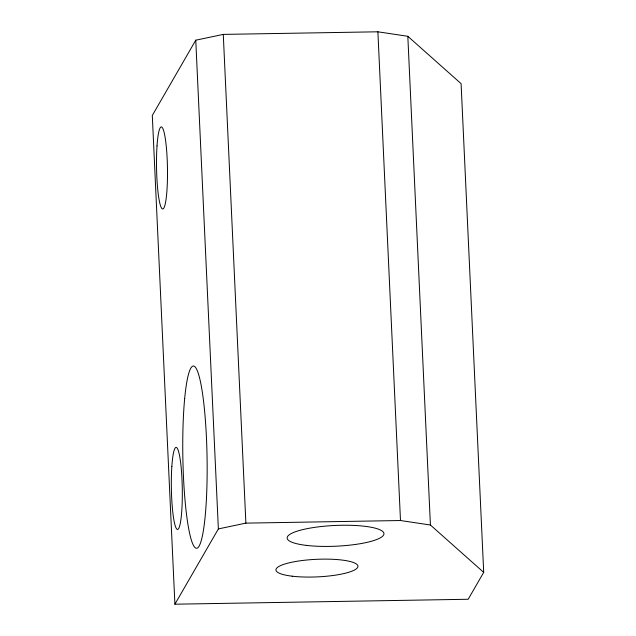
<?xml version="1.0" encoding="UTF-8"?>
<svg xmlns="http://www.w3.org/2000/svg" width="636" height="636" viewBox="0 0 636 636"><rect width="100%" height="100%" fill="white"/><g stroke="black" fill="none" stroke-linecap="round" stroke-linejoin="round"><path stroke-width="0.95" d="M195.761 40.187L152.298 115.474L174.908 604.2L468.175 599.263L483.702 572.376L461.092 83.65L407.819 36.292L377.887 31.8L223.276 34.4L195.761 40.187L218.371 528.913L174.908 604.2M218.371 528.913L245.886 523.126L400.489 520.526L430.421 525.018L483.702 572.376M407.819 36.292L430.421 525.018M377.887 31.8L400.489 520.526M223.276 34.4L245.886 523.126M306.298 545.378A48.447 10.375 -2.6 0 0 383.595 535.011A48.447 10.375 -2.6 0 0 316.871 527.061A48.447 10.375 -2.6 0 0 306.298 545.378M292.139 576.184A41.054 8.793 -2.6 0 0 357.647 567.399A41.054 8.793 -2.6 0 0 301.098 560.666A41.054 8.793 -2.6 0 0 292.139 576.184M157.02 145.93A41.054 5.454 89 0 0 162.442 208.934A41.054 5.454 89 0 0 166.505 148.896A41.054 5.454 89 0 0 157.02 145.93M171.847 466.403A41.054 5.454 89 0 0 177.261 529.406A41.054 5.454 89 0 0 181.332 469.368A41.054 5.454 89 0 0 171.847 466.403M184.671 398.581A91.147 12.108 89 0 0 194.33 546.801A91.147 12.108 89 0 0 205.778 425.691A91.147 12.108 89 0 0 184.671 398.581"/></g></svg>
